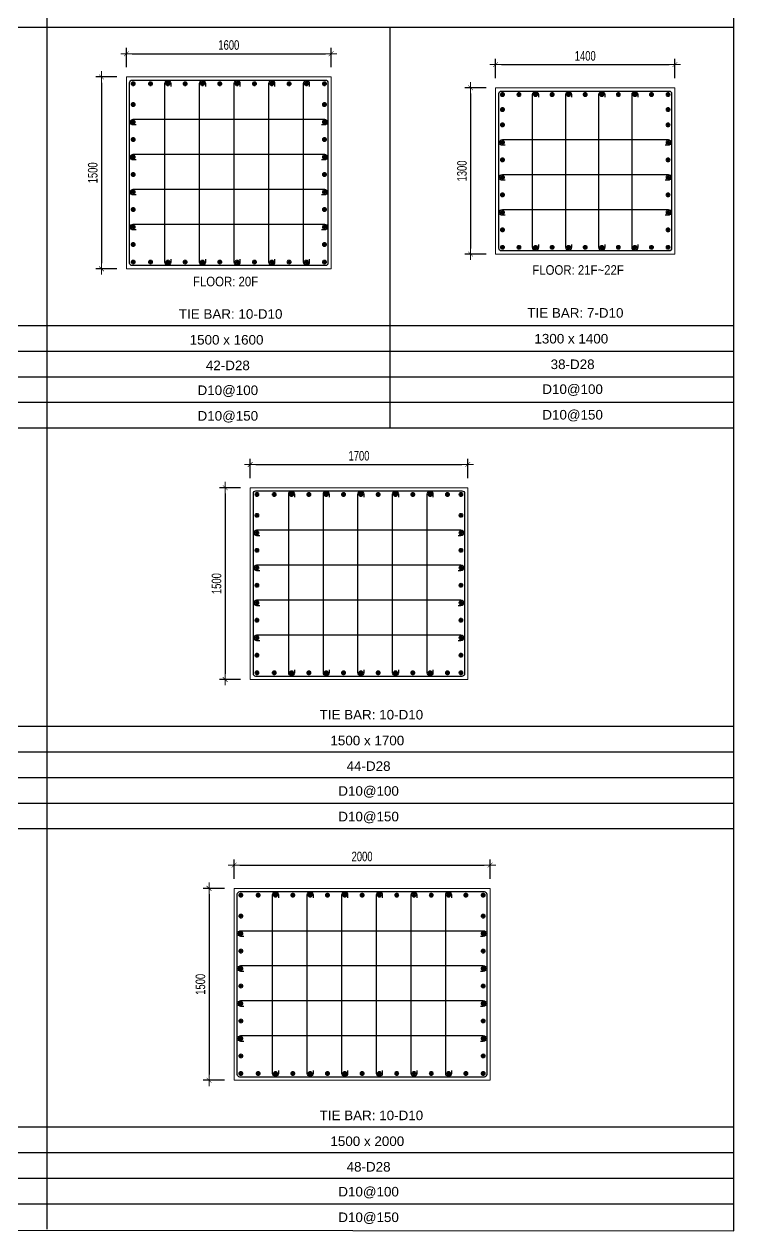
# Model space of a CAD drawing. Header units: millimetres. Extents: x 415878 to 795945, y 85573 to 378758.
# Drawn here: x 571148 to 576694, y 96874 to 106309 of the extents above; entities that cross this region are included whole.
import ezdxf
from ezdxf.enums import TextEntityAlignment as Align

# ---------------------------------------------------------------- set-up
doc = ezdxf.new("R2010")
doc.units = ezdxf.units.MM
doc.layers.get('Defpoints').update_dxf_attribs({"color": 151, "lineweight": 9})
for name, color, linetype in [('2', 2, 'Continuous'), ('A-ANNO-LEAD', 4, 'Continuous'), ('TIT1', 3, 'Continuous')]:
    doc.layers.add(name, color=color, linetype=linetype)
for name, color, linetype, lineweight in [('NDC_S_CONTINUOUS', 3, 'Continuous', 20), ('NDC_S_DIM', 1, 'Continuous', 15), ('NDC_S_REBAR', 4, 'Continuous', 35)]:
    doc.layers.add(name, color=color, linetype=linetype, lineweight=lineweight)
doc.styles.add('NDC_ARIAL', font='arial.ttf', dxfattribs={"width": 0.85})
doc.styles.add('NDC_DIM', font='', dxfattribs={"width": 0.75})
doc.styles.get('NDC_DIM').set_extended_font_data('Dotum')
doc.dimstyles.new('NDC_dim_30', dxfattribs={"dimscale": 30, "dimtxt": 2.5, "dimasz": 1.5, "dimexe": 1.5, "dimexo": 2.5, "dimgap": 1, "dimtad": 1, "dimdec": 0, "dimzin": 0, "dimdsep": 46, "dimtxsty": 'NDC_DIM', "dimblk": 'DIMMARK', "dimcen": 0.09, "dimdle": 1.2, "dimclrd": 1, "dimclre": 1, "dimclrt": 3, "dimadec": 0, "dimazin": 0, "dimtfac": 1, "dimtdec": 0, "dimtix": 1, "dimtofl": 0, "dimtmove": 0, "dimatfit": 3, "dimfxl": 8, "dimfxlon": 1, "dimtolj": 1, "dimtzin": 0, "dimarcsym": 0})

# ---------------------------------------------------------------- blocks, each defined once
blk = doc.blocks.new('DIMMARK')
at = {"layer": 'NDC_S_DIM', "color": 1}
blk.add_line((-1.5, 0), (1, 0), dxfattribs=at)
at = {"layer": 'NDC_S_DIM', "color": 2, "const_width": 0.1}
blk.add_lwpolyline([(-0.42, -0.42), (0.42, 0.42)], dxfattribs=at)
blk = doc.blocks.new('*D1040')
at = {"layer": 'Defpoints', "color": 0, "ltscale": 40, "transparency": 16777216}
for p in [(574788.8, 99733.5), (572788.8, 99551.9), (574788.8, 99551.9)]:
    blk.add_point(p, dxfattribs=at)
at = {"layer": 'NDC_S_DIM', "color": 1, "lineweight": -2, "ltscale": 40, "transparency": 16777216}
for p, q in [((572788.8, 99626.9), (572788.8, 99778.5)), ((572833.8, 99733.5), (574743.8, 99733.5)), ((574788.8, 99626.9), (574788.8, 99778.5))]:
    blk.add_line(p, q, dxfattribs=at)
at = {"layer": 'NDC_S_DIM', "color": 1, "lineweight": -2, "ltscale": 40, "transparency": 16777216, "xscale": 45, "yscale": 45, "zscale": 45, "rotation": 180}
blk.add_blockref('DIMMARK', (572788.8, 99733.5), dxfattribs=at)
at = {"layer": 'NDC_S_DIM', "color": 1, "lineweight": -2, "ltscale": 40, "transparency": 16777216, "xscale": 45, "yscale": 45, "zscale": 45}
blk.add_blockref('DIMMARK', (574788.8, 99733.5), dxfattribs=at)
at = {"layer": 'NDC_S_DIM', "color": 3, "ltscale": 40, "transparency": 16777216, "insert": (573788.8, 99801.1), "char_height": 75, "attachment_point": 5, "style": 'NDC_DIM'}
blk.add_mtext('\\A1;2000', dxfattribs=at)
blk = doc.blocks.new('*D1041')
at = {"layer": 'Defpoints', "color": 0, "ltscale": 40, "transparency": 16777216}
for p in [(572788.8, 99551.9), (572593.4, 98051.9), (572788.8, 98051.9)]:
    blk.add_point(p, dxfattribs=at)
at = {"layer": 'NDC_S_DIM', "color": 1, "lineweight": -2, "ltscale": 40, "transparency": 16777216}
for p, q in [((572713.8, 99551.9), (572548.4, 99551.9)), ((572593.4, 99506.9), (572593.4, 98096.9)), ((572713.8, 98051.9), (572548.4, 98051.9))]:
    blk.add_line(p, q, dxfattribs=at)
at = {"layer": 'NDC_S_DIM', "color": 1, "lineweight": -2, "ltscale": 40, "transparency": 16777216, "xscale": 45, "yscale": 45, "zscale": 45}
for p, rotation in [((572593.4, 99551.9), 90), ((572593.4, 98051.9), 270)]:
    blk.add_blockref('DIMMARK', p, dxfattribs=dict(at, rotation=rotation))
at = {"layer": 'NDC_S_DIM', "color": 3, "ltscale": 40, "transparency": 16777216, "insert": (572525.9, 98801.9), "char_height": 75, "attachment_point": 5, "rotation": 90, "style": 'NDC_DIM'}
blk.add_mtext('\\A1;1500', dxfattribs=at)
blk = doc.blocks.new('kata_block_THEP')
at = {"layer": 'NDC_S_REBAR', "color": 0}
for p, q in [((-0.5, 0), (0.5, 0)), ((-0.35, 0.35), (0.35, -0.35)), ((0.35, 0.35), (-0.35, -0.35)), ((0, 0.5), (0, -0.5))]:
    blk.add_line(p, q, dxfattribs=at)
at = {"layer": 'NDC_S_REBAR', "color": 0, "const_width": 0.0833}
blk.add_lwpolyline([(-0.5, 0, 1), (0.5, 0, 1), (-0.5, 0, 1)], format="xyb", dxfattribs=at)
blk = doc.blocks.new('*D1044')
at = {"layer": 'Defpoints', "color": 0, "ltscale": 40, "transparency": 16777216}
for p in [(574614.7, 102866.2), (572914.7, 102684.6), (574614.7, 102684.6)]:
    blk.add_point(p, dxfattribs=at)
at = {"layer": 'NDC_S_DIM', "color": 1, "lineweight": -2, "ltscale": 40, "transparency": 16777216}
for p, q in [((572914.7, 102759.6), (572914.7, 102911.2)), ((572959.7, 102866.2), (574569.7, 102866.2)), ((574614.7, 102759.6), (574614.7, 102911.2))]:
    blk.add_line(p, q, dxfattribs=at)
at = {"layer": 'NDC_S_DIM', "color": 1, "lineweight": -2, "ltscale": 40, "transparency": 16777216, "xscale": 45, "yscale": 45, "zscale": 45, "rotation": 180}
blk.add_blockref('DIMMARK', (572914.7, 102866.2), dxfattribs=at)
at = {"layer": 'NDC_S_DIM', "color": 1, "lineweight": -2, "ltscale": 40, "transparency": 16777216, "xscale": 45, "yscale": 45, "zscale": 45}
blk.add_blockref('DIMMARK', (574614.7, 102866.2), dxfattribs=at)
at = {"layer": 'NDC_S_DIM', "color": 3, "ltscale": 40, "transparency": 16777216, "insert": (573764.7, 102933.8), "char_height": 75, "attachment_point": 5, "style": 'NDC_DIM'}
blk.add_mtext('\\A1;1700', dxfattribs=at)
blk = doc.blocks.new('*D1045')
at = {"layer": 'Defpoints', "color": 0, "ltscale": 40, "transparency": 16777216}
for p in [(572914.7, 102684.6), (572719.3, 101184.6), (572914.7, 101184.6)]:
    blk.add_point(p, dxfattribs=at)
at = {"layer": 'NDC_S_DIM', "color": 1, "lineweight": -2, "ltscale": 40, "transparency": 16777216}
for p, q in [((572839.7, 102684.6), (572674.3, 102684.6)), ((572719.3, 102639.6), (572719.3, 101229.6)), ((572839.7, 101184.6), (572674.3, 101184.6))]:
    blk.add_line(p, q, dxfattribs=at)
at = {"layer": 'NDC_S_DIM', "color": 1, "lineweight": -2, "ltscale": 40, "transparency": 16777216, "xscale": 45, "yscale": 45, "zscale": 45}
for p, rotation in [((572719.3, 102684.6), 90), ((572719.3, 101184.6), 270)]:
    blk.add_blockref('DIMMARK', p, dxfattribs=dict(at, rotation=rotation))
at = {"layer": 'NDC_S_DIM', "color": 3, "ltscale": 40, "transparency": 16777216, "insert": (572651.8, 101934.6), "char_height": 75, "attachment_point": 5, "rotation": 90, "style": 'NDC_DIM'}
blk.add_mtext('\\A1;1500', dxfattribs=at)
blk = doc.blocks.new('*D1048')
at = {"layer": 'Defpoints', "color": 0, "ltscale": 40, "transparency": 16777216}
for p in [(573547.6, 106077.5), (571947.6, 105895.9), (573547.6, 105895.9)]:
    blk.add_point(p, dxfattribs=at)
at = {"layer": 'NDC_S_DIM', "color": 1, "lineweight": -2, "ltscale": 40, "transparency": 16777216}
for p, q in [((571947.6, 105970.9), (571947.6, 106122.5)), ((571992.6, 106077.5), (573502.6, 106077.5)), ((573547.6, 105970.9), (573547.6, 106122.5))]:
    blk.add_line(p, q, dxfattribs=at)
at = {"layer": 'NDC_S_DIM', "color": 1, "lineweight": -2, "ltscale": 40, "transparency": 16777216, "xscale": 45, "yscale": 45, "zscale": 45, "rotation": 180}
blk.add_blockref('DIMMARK', (571947.6, 106077.5), dxfattribs=at)
at = {"layer": 'NDC_S_DIM', "color": 1, "lineweight": -2, "ltscale": 40, "transparency": 16777216, "xscale": 45, "yscale": 45, "zscale": 45}
blk.add_blockref('DIMMARK', (573547.6, 106077.5), dxfattribs=at)
at = {"layer": 'NDC_S_DIM', "color": 3, "ltscale": 40, "transparency": 16777216, "insert": (572747.6, 106145), "char_height": 75, "attachment_point": 5, "style": 'NDC_DIM'}
blk.add_mtext('\\A1;1600', dxfattribs=at)
blk = doc.blocks.new('*D1049')
at = {"layer": 'Defpoints', "color": 0, "ltscale": 40, "transparency": 16777216}
for p in [(571947.6, 105895.9), (571752.2, 104395.9), (571947.6, 104395.9)]:
    blk.add_point(p, dxfattribs=at)
at = {"layer": 'NDC_S_DIM', "color": 1, "lineweight": -2, "ltscale": 40, "transparency": 16777216}
for p, q in [((571872.6, 105895.9), (571707.2, 105895.9)), ((571752.2, 105850.9), (571752.2, 104440.9)), ((571872.6, 104395.9), (571707.2, 104395.9))]:
    blk.add_line(p, q, dxfattribs=at)
at = {"layer": 'NDC_S_DIM', "color": 1, "lineweight": -2, "ltscale": 40, "transparency": 16777216, "xscale": 45, "yscale": 45, "zscale": 45}
for p, rotation in [((571752.2, 105895.9), 90), ((571752.2, 104395.9), 270)]:
    blk.add_blockref('DIMMARK', p, dxfattribs=dict(at, rotation=rotation))
at = {"layer": 'NDC_S_DIM', "color": 3, "ltscale": 40, "transparency": 16777216, "insert": (571684.7, 105145.9), "char_height": 75, "attachment_point": 5, "rotation": 90, "style": 'NDC_DIM'}
blk.add_mtext('\\A1;1500', dxfattribs=at)
blk = doc.blocks.new('*D1060')
at = {"layer": 'Defpoints', "color": 0, "ltscale": 40, "transparency": 16777216}
for p in [(576232.6, 105992.2), (574832.6, 105810.7), (576232.6, 105810.7)]:
    blk.add_point(p, dxfattribs=at)
at = {"layer": 'NDC_S_DIM', "color": 1, "lineweight": -2, "ltscale": 40, "transparency": 16777216}
for p, q in [((574832.6, 105885.7), (574832.6, 106037.2)), ((574877.6, 105992.2), (576187.6, 105992.2)), ((576232.6, 105885.7), (576232.6, 106037.2))]:
    blk.add_line(p, q, dxfattribs=at)
at = {"layer": 'NDC_S_DIM', "color": 1, "lineweight": -2, "ltscale": 40, "transparency": 16777216, "xscale": 45, "yscale": 45, "zscale": 45, "rotation": 180}
blk.add_blockref('DIMMARK', (574832.6, 105992.2), dxfattribs=at)
at = {"layer": 'NDC_S_DIM', "color": 1, "lineweight": -2, "ltscale": 40, "transparency": 16777216, "xscale": 45, "yscale": 45, "zscale": 45}
blk.add_blockref('DIMMARK', (576232.6, 105992.2), dxfattribs=at)
at = {"layer": 'NDC_S_DIM', "color": 3, "ltscale": 40, "transparency": 16777216, "insert": (575532.6, 106059.8), "char_height": 75, "attachment_point": 5, "style": 'NDC_DIM'}
blk.add_mtext('\\A1;1400', dxfattribs=at)
blk = doc.blocks.new('*D1061')
at = {"layer": 'Defpoints', "color": 0, "ltscale": 40, "transparency": 16777216}
for p in [(574832.6, 105810.7), (574637.3, 104510.7), (574832.6, 104510.7)]:
    blk.add_point(p, dxfattribs=at)
at = {"layer": 'NDC_S_DIM', "color": 1, "lineweight": -2, "ltscale": 40, "transparency": 16777216}
for p, q in [((574757.6, 105810.7), (574592.3, 105810.7)), ((574637.3, 105765.7), (574637.3, 104555.7)), ((574757.6, 104510.7), (574592.3, 104510.7))]:
    blk.add_line(p, q, dxfattribs=at)
at = {"layer": 'NDC_S_DIM', "color": 1, "lineweight": -2, "ltscale": 40, "transparency": 16777216, "xscale": 45, "yscale": 45, "zscale": 45}
for p, rotation in [((574637.3, 105810.7), 90), ((574637.3, 104510.7), 270)]:
    blk.add_blockref('DIMMARK', p, dxfattribs=dict(at, rotation=rotation))
at = {"layer": 'NDC_S_DIM', "color": 3, "ltscale": 40, "transparency": 16777216, "insert": (574569.7, 105160.7), "char_height": 75, "attachment_point": 5, "rotation": 90, "style": 'NDC_DIM'}
blk.add_mtext('\\A1;1300', dxfattribs=at)

msp = doc.modelspace()

# ---------------------------------------------------------------- linework, layer by layer
at = {"layer": '2', "lineweight": -2, "ltscale": 1000}
for points in [[(573522.6, 105850.9), (573522.6, 104440.9, -0.414214), (573502.6, 104420.9), (571992.6, 104420.9, -0.414214), (571972.6, 104440.9), (571972.6, 105850.9, -0.414214), (571992.6, 105870.9), (573502.6, 105870.9, -0.414214)], [(576207.6, 105765.7), (576207.6, 104555.7, -0.414214), (576187.6, 104535.7), (574877.6, 104535.7, -0.414214), (574857.6, 104555.7), (574857.6, 105765.7, -0.414214), (574877.6, 105785.7), (576187.6, 105785.7, -0.414214)], [(574589.7, 102639.6), (574589.7, 101229.6, -0.414214), (574569.7, 101209.6), (572959.7, 101209.6, -0.414214), (572939.7, 101229.6), (572939.7, 102639.6, -0.414214), (572959.7, 102659.6), (574569.7, 102659.6, -0.414214)], [(574763.8, 99506.9), (574763.8, 98096.9, -0.414214), (574743.8, 98076.9), (572833.8, 98076.9, -0.414214), (572813.8, 98096.9), (572813.8, 99506.9, -0.414214), (572833.8, 99526.9), (574743.8, 99526.9, -0.414214)]]:
    msp.add_lwpolyline(points, format="xyb", close=True, dxfattribs=at)
at = {"layer": '2'}
for points in [[(572293.7, 104471), (572293.7, 104448.9, -1), (572248.7, 104448.9), (572248.7, 105844.4, -1), (572293.7, 105844.4), (572293.7, 105822.3)], [(572564.2, 104471), (572564.2, 104448.9, -1), (572519.2, 104448.9), (572519.2, 105844.4, -1), (572564.2, 105844.4), (572564.2, 105822.3)], [(572834.8, 104471), (572834.8, 104448.9, -1), (572789.8, 104448.9), (572789.8, 105844.4, -1), (572834.8, 105844.4), (572834.8, 105822.3)], [(573105.4, 104471), (573105.4, 104448.9, -1), (573060.4, 104448.9), (573060.4, 105844.4, -1), (573105.4, 105844.4), (573105.4, 105822.3)], [(573376, 104471), (573376, 104448.9, -1), (573330.9, 104448.9), (573330.9, 105844.4, -1), (573376, 105844.4), (573376, 105822.3)], [(575167, 104585.8), (575167, 104563.7, -1), (575121.9, 104563.7), (575121.9, 105759.1, -1), (575167, 105759.1), (575167, 105737)], [(575425.8, 104585.8), (575425.8, 104563.7, -1), (575380.7, 104563.7), (575380.7, 105759.1, -1), (575425.8, 105759.1), (575425.8, 105737)], [(575684.6, 104585.8), (575684.6, 104563.7, -1), (575639.5, 104563.7), (575639.5, 105759.1, -1), (575684.6, 105759.1), (575684.6, 105737)], [(575943.4, 104585.8), (575943.4, 104563.7, -1), (575898.3, 104563.7), (575898.3, 105759.1, -1), (575943.4, 105759.1), (575943.4, 105737)], [(572022.7, 105520.4), (572000.6, 105520.4, -1), (572000.6, 105565.4), (573494.6, 105565.4, -1), (573494.6, 105520.4), (573472.4, 105520.4)], [(574907.8, 105361.6), (574885.6, 105361.6, -1), (574885.6, 105406.7), (576179.6, 105406.7, -1), (576179.6, 105361.6), (576157.5, 105361.6)], [(572022.7, 105246.9), (572000.6, 105246.9, -1), (572000.6, 105291.9), (573494.6, 105291.9, -1), (573494.6, 105246.9), (573472.4, 105246.9)], [(574907.8, 105088.1), (574885.6, 105088.1, -1), (574885.6, 105133.2), (576179.6, 105133.2, -1), (576179.6, 105088.1), (576157.5, 105088.1)], [(572022.7, 104973.4), (572000.6, 104973.4, -1), (572000.6, 105018.4), (573494.6, 105018.4, -1), (573494.6, 104973.4), (573472.4, 104973.4)], [(574907.8, 104814.6), (574885.6, 104814.6, -1), (574885.6, 104859.7), (576179.6, 104859.7, -1), (576179.6, 104814.6), (576157.5, 104814.6)], [(572022.7, 104699.9), (572000.6, 104699.9, -1), (572000.6, 104744.9), (573494.6, 104744.9, -1), (573494.6, 104699.9), (573472.4, 104699.9)], [(573260.8, 101259.8), (573260.8, 101237.6, -1), (573215.8, 101237.6), (573215.8, 102633.1, -1), (573260.8, 102633.1), (573260.8, 102611)], [(573531.4, 101259.8), (573531.4, 101237.6, -1), (573486.3, 101237.6), (573486.3, 102633.1, -1), (573531.4, 102633.1), (573531.4, 102611)], [(573801.9, 101259.8), (573801.9, 101237.6, -1), (573756.9, 101237.6), (573756.9, 102633.1, -1), (573801.9, 102633.1), (573801.9, 102611)], [(574072.5, 101259.8), (574072.5, 101237.6, -1), (574027.5, 101237.6), (574027.5, 102633.1, -1), (574072.5, 102633.1), (574072.5, 102611)], [(574343.1, 101259.8), (574343.1, 101237.6, -1), (574298, 101237.6), (574298, 102633.1, -1), (574343.1, 102633.1), (574343.1, 102611)], [(572989.8, 102309.1), (572967.7, 102309.1, -1), (572967.7, 102354.1), (574561.7, 102354.1, -1), (574561.7, 102309.1), (574539.6, 102309.1)], [(572989.8, 102035.6), (572967.7, 102035.6, -1), (572967.7, 102080.6), (574561.7, 102080.6, -1), (574561.7, 102035.6), (574539.6, 102035.6)], [(572989.8, 101762.1), (572967.7, 101762.1, -1), (572967.7, 101807.1), (574561.7, 101807.1, -1), (574561.7, 101762.1), (574539.6, 101762.1)], [(572989.8, 101488.6), (572967.7, 101488.6, -1), (572967.7, 101533.6), (574561.7, 101533.6, -1), (574561.7, 101488.6), (574539.6, 101488.6)], [(573134.9, 98127.1), (573134.9, 98104.9, -1), (573089.9, 98104.9), (573089.9, 99500.4, -1), (573134.9, 99500.4), (573134.9, 99478.3)], [(573405.5, 98127.1), (573405.5, 98104.9, -1), (573360.4, 98104.9), (573360.4, 99500.4, -1), (573405.5, 99500.4), (573405.5, 99478.3)], [(573676, 98127.1), (573676, 98104.9, -1), (573631, 98104.9), (573631, 99500.4, -1), (573676, 99500.4), (573676, 99478.3)], [(573946.6, 98127.1), (573946.6, 98104.9, -1), (573901.6, 98104.9), (573901.6, 99500.4, -1), (573946.6, 99500.4), (573946.6, 99478.3)], [(574217.2, 98127.1), (574217.2, 98104.9, -1), (574172.1, 98104.9), (574172.1, 99500.4, -1), (574217.2, 99500.4), (574217.2, 99478.3)], [(574487.7, 98127.1), (574487.7, 98104.9, -1), (574442.7, 98104.9), (574442.7, 99500.4, -1), (574487.7, 99500.4), (574487.7, 99478.3)], [(572863.9, 99176.4), (572841.8, 99176.4, -1), (572841.8, 99221.4), (574735.8, 99221.4, -1), (574735.8, 99176.4), (574713.7, 99176.4)], [(572863.9, 98902.9), (572841.8, 98902.9, -1), (572841.8, 98947.9), (574735.8, 98947.9, -1), (574735.8, 98902.9), (574713.7, 98902.9)], [(572863.9, 98629.4), (572841.8, 98629.4, -1), (572841.8, 98674.4), (574735.8, 98674.4, -1), (574735.8, 98629.4), (574713.7, 98629.4)], [(572863.9, 98355.9), (572841.8, 98355.9, -1), (572841.8, 98400.9), (574735.8, 98400.9, -1), (574735.8, 98355.9), (574713.7, 98355.9)]]:
    msp.add_lwpolyline(points, format="xyb", dxfattribs=at)
at = {"layer": 'A-ANNO-LEAD'}
msp.add_lwpolyline([(561804.6, 96887.6), (576694, 96874.5), (576694, 113494.5), (561804.6, 113507.6)], close=True, dxfattribs=at)
at = {"layer": 'NDC_S_CONTINUOUS', "ltscale": 70}
for points in [[(573547.6, 105895.9), (573547.6, 104395.9), (571947.6, 104395.9), (571947.6, 105895.9), (573547.6, 105895.9)], [(576232.6, 105810.7), (576232.6, 104510.7), (574832.6, 104510.7), (574832.6, 105810.7), (576232.6, 105810.7)], [(574614.7, 102684.6), (574614.7, 101184.6), (572914.7, 101184.6), (572914.7, 102684.6), (574614.7, 102684.6)], [(574788.8, 99551.9), (574788.8, 98051.9), (572788.8, 98051.9), (572788.8, 99551.9), (574788.8, 99551.9)]]:
    msp.add_lwpolyline(points, dxfattribs=at)
at = {"layer": 'TIT1'}
for p, q in [((571324.9, 112787.6), (571324.9, 96887.6)), ((576694, 106282.2), (561804.6, 106282.2)), ((576694, 103149.5), (561804.6, 103149.5)), ((576694, 100016.8), (561804.6, 100016.8))]:
    msp.add_line(p, q, dxfattribs=at)
at = {"layer": 'TIT1', "color": 8}
for p, q in [((574007.8, 103149.5), (574007.8, 106282.2)), ((576694, 103949.5), (562432.5, 103949.5)), ((576694, 103749.5), (562432.5, 103749.5)), ((576694, 103549.5), (562432.5, 103549.5)), ((576694, 103349.5), (562861.7, 103349.5)), ((576694, 100816.8), (562432.5, 100816.8)), ((576694, 100616.8), (562432.5, 100616.8)), ((576694, 100416.8), (562432.5, 100416.8)), ((576694, 100216.8), (562861.7, 100216.8)), ((576694, 97684.1), (562432.5, 97684.1)), ((576694, 97484.1), (562432.5, 97484.1)), ((576694, 97284.1), (562432.5, 97284.1)), ((576694, 97084.1), (562861.7, 97084.1))]:
    msp.add_line(p, q, dxfattribs=at)

# ---------------------------------------------------------------- block references
at = {"layer": '2', "yscale": 36, "zscale": 36}
for p, xscale, rotation in [((572000.6, 105842.9), -36, 90), ((572135.9, 105842.9), -36, 90), ((572271.2, 105842.9), -36, 90), ((572406.4, 105842.9), -36, 90), ((572541.7, 105842.9), -36, 90), ((572677, 105842.9), -36, 90), ((572812.3, 105842.9), -36, 90), ((572947.6, 105842.9), -36, 90), ((573082.9, 105842.9), -36, 90), ((573218.2, 105842.9), -36, 90), ((573353.4, 105842.9), -36, 90), ((573494.6, 105842.9), 36, 270), ((574885.6, 105757.7), -36, 90), ((575015, 105757.7), -36, 90), ((575144.4, 105757.7), -36, 90), ((575273.8, 105757.7), -36, 90), ((575403.2, 105757.7), -36, 90), ((575532.6, 105757.7), -36, 90), ((575662, 105757.7), -36, 90), ((575791.4, 105757.7), -36, 90), ((575920.8, 105757.7), -36, 90), ((576050.2, 105757.7), -36, 90), ((576179.6, 105757.7), 36, 270), ((572000.6, 105679.7), -36, 90), ((573494.6, 105679.7), 36, 270), ((574885.6, 105640.5), -36, 90), ((576179.6, 105640.5), 36, 270), ((572000.6, 105542.9), -36, 90), ((573494.6, 105542.9), 36, 270), ((574885.6, 105520.9), -36, 90), ((576179.6, 105520.9), 36, 270), ((572000.6, 105406.2), -36, 90), ((573494.6, 105406.2), 36, 270), ((574885.6, 105384.2), -36, 90), ((576179.6, 105384.2), 36, 270), ((572000.6, 105269.4), -36, 90), ((573494.6, 105269.4), 36, 270), ((574885.6, 105247.4), -36, 90), ((576179.6, 105247.4), 36, 270), ((572000.6, 105132.7), -36, 90), ((573494.6, 105132.7), 36, 270), ((574885.6, 105110.7), -36, 90), ((576179.6, 105110.7), 36, 270), ((572000.6, 104995.9), -36, 90), ((573494.6, 104995.9), 36, 270), ((574885.6, 104973.9), -36, 90), ((576179.6, 104973.9), 36, 270), ((572000.6, 104859.2), -36, 90), ((573494.6, 104859.2), 36, 270), ((574885.6, 104837.2), -36, 90), ((576179.6, 104837.2), 36, 270), ((572000.6, 104722.4), -36, 90), ((573494.6, 104722.4), 36, 270), ((574885.6, 104700.4), -36, 90), ((576179.6, 104700.4), 36, 270), ((572000.6, 104585.7), -36, 90), ((573494.6, 104585.7), 36, 270), ((574885.6, 104563.7), 36, 90), ((575015, 104563.7), 36, 90), ((575144.4, 104563.7), 36, 90), ((575273.8, 104563.7), 36, 90), ((575403.2, 104563.7), 36, 90), ((575532.6, 104563.7), 36, 90), ((575662, 104563.7), 36, 90), ((575791.4, 104563.7), 36, 90), ((575920.8, 104563.7), 36, 90), ((576050.2, 104563.7), 36, 90), ((576179.6, 104563.7), -36, 270), ((572000.6, 104448.9), 36, 90), ((572135.9, 104448.9), 36, 90), ((572271.2, 104448.9), 36, 90), ((572406.4, 104448.9), 36, 90), ((572541.7, 104448.9), 36, 90), ((572677, 104448.9), 36, 90), ((572812.3, 104448.9), 36, 90), ((572947.6, 104448.9), 36, 90), ((573082.9, 104448.9), 36, 90), ((573218.2, 104448.9), 36, 90), ((573353.4, 104448.9), 36, 90), ((573494.6, 104448.9), -36, 270), ((572967.7, 102631.6), -36, 90), ((573103, 102631.6), -36, 90), ((573238.3, 102631.6), -36, 90), ((573373.6, 102631.6), -36, 90), ((573508.8, 102631.6), -36, 90), ((573644.1, 102631.6), -36, 90), ((573779.4, 102631.6), -36, 90), ((573914.7, 102631.6), -36, 90), ((574050, 102631.6), -36, 90), ((574185.3, 102631.6), -36, 90), ((574320.6, 102631.6), -36, 90), ((574455.8, 102631.6), -36, 90), ((574561.7, 102631.6), 36, 270), ((572967.7, 102468.4), -36, 90), ((574561.7, 102468.4), 36, 270), ((572967.7, 102331.6), -36, 90), ((574561.7, 102331.6), 36, 270), ((572967.7, 102194.9), -36, 90), ((574561.7, 102194.9), 36, 270), ((572967.7, 102058.1), -36, 90), ((574561.7, 102058.1), 36, 270), ((572967.7, 101921.4), -36, 90), ((574561.7, 101921.4), 36, 270), ((572967.7, 101784.6), -36, 90), ((574561.7, 101784.6), 36, 270), ((572967.7, 101647.9), -36, 90), ((574561.7, 101647.9), 36, 270), ((572967.7, 101511.1), -36, 90), ((574561.7, 101511.1), 36, 270), ((572967.7, 101374.4), -36, 90), ((574561.7, 101374.4), 36, 270), ((572967.7, 101237.6), 36, 90), ((573103, 101237.6), 36, 90), ((573238.3, 101237.6), 36, 90), ((573373.6, 101237.6), 36, 90), ((573508.8, 101237.6), 36, 90), ((573644.1, 101237.6), 36, 90), ((573779.4, 101237.6), 36, 90), ((573914.7, 101237.6), 36, 90), ((574050, 101237.6), 36, 90), ((574185.3, 101237.6), 36, 90), ((574320.6, 101237.6), 36, 90), ((574455.8, 101237.6), 36, 90), ((574561.7, 101237.6), -36, 270), ((572841.8, 99498.9), -36, 90), ((572977.1, 99498.9), -36, 90), ((573112.4, 99498.9), -36, 90), ((573247.7, 99498.9), -36, 90), ((573382.9, 99498.9), -36, 90), ((573518.2, 99498.9), -36, 90), ((573653.5, 99498.9), -36, 90), ((573788.8, 99498.9), -36, 90), ((573924.1, 99498.9), -36, 90), ((574059.4, 99498.9), -36, 90), ((574194.7, 99498.9), -36, 90), ((574329.9, 99498.9), -36, 90), ((574465.2, 99498.9), -36, 90), ((574600.5, 99498.9), -36, 90), ((574735.8, 99498.9), 36, 270), ((572841.8, 99335.7), -36, 90), ((574735.8, 99335.7), 36, 270), ((572841.8, 99198.9), -36, 90), ((574735.8, 99198.9), 36, 270), ((572841.8, 99062.2), -36, 90), ((574735.8, 99062.2), 36, 270), ((572841.8, 98925.4), -36, 90), ((574735.8, 98925.4), 36, 270), ((572841.8, 98788.7), -36, 90), ((574735.8, 98788.7), 36, 270), ((572841.8, 98651.9), -36, 90), ((574735.8, 98651.9), 36, 270), ((572841.8, 98515.2), -36, 90), ((574735.8, 98515.2), 36, 270), ((572841.8, 98378.4), -36, 90), ((574735.8, 98378.4), 36, 270), ((572841.8, 98241.7), -36, 90), ((574735.8, 98241.7), 36, 270), ((572841.8, 98104.9), 36, 90), ((572977.1, 98104.9), 36, 90), ((573112.4, 98104.9), 36, 90), ((573247.7, 98104.9), 36, 90), ((573382.9, 98104.9), 36, 90), ((573518.2, 98104.9), 36, 90), ((573653.5, 98104.9), 36, 90), ((573788.8, 98104.9), 36, 90), ((573924.1, 98104.9), 36, 90), ((574059.4, 98104.9), 36, 90), ((574194.7, 98104.9), 36, 90), ((574329.9, 98104.9), 36, 90), ((574465.2, 98104.9), 36, 90), ((574600.5, 98104.9), 36, 90), ((574735.8, 98104.9), -36, 270)]:
    msp.add_blockref('kata_block_THEP', p, dxfattribs=dict(at, xscale=xscale, rotation=rotation))

# ---------------------------------------------------------------- texts
at = {"layer": 'TIT1', "style": 'NDC_ARIAL', "width": 0.85}
for s, p in [('FLOOR: 21F~22F', (575476.6, 104386.7)), ('FLOOR: 20F', (572722.2, 104296.6))]:
    msp.add_text(s, height=75, dxfattribs=at).set_placement(p, align=Align.MIDDLE)
at = {"layer": 'TIT1', "style": 'NDC_ARIAL'}
for s, p in [('TIE BAR: 10-D10', (572761.8, 104042.6)), ('TIE BAR: 7-D10', (575455.8, 104051.2)), ('1500 x 1600', (572730, 103840.7)), ('1300 x 1400', (575424, 103849.3)), ('38-D28', (575434.1, 103649.3)), ('42-D28', (572740, 103640.7)), ('D10@100', (575434.1, 103449.3)), ('D10@100', (572740, 103440.7)), ('D10@150', (572740, 103240.7)), ('D10@150', (575434.1, 103249.3)), ('TIE BAR: 10-D10', (573861.6, 100909.9)), ('1500 x 1700', (573829.8, 100708)), ('44-D28', (573839.8, 100508)), ('D10@100', (573839.8, 100308)), ('D10@150', (573839.8, 100108)), ('TIE BAR: 10-D10', (573861.6, 97777.2)), ('1500 x 2000', (573829.8, 97575.3)), ('48-D28', (573839.8, 97375.3)), ('D10@100', (573839.8, 97175.3)), ('D10@150', (573839.8, 96975.3))]:
    msp.add_text(s, height=75, dxfattribs=at).set_placement(p, align=Align.MIDDLE)

# ---------------------------------------------------------------- dimensions: what is measured, and where the dimension line sits
at = {"layer": 'NDC_S_DIM', "ltscale": 40}
for base, p1, p2, picture, middle in [((573547.6, 106077.5), (571947.6, 105895.9), (573547.6, 105895.9), '*D1048', (572747.6, 106145)), ((576232.6, 105992.2), (574832.6, 105810.7), (576232.6, 105810.7), '*D1060', (575532.6, 106059.8)), ((574614.7, 102866.2), (572914.7, 102684.6), (574614.7, 102684.6), '*D1044', (573764.7, 102933.8)), ((574788.8, 99733.5), (572788.8, 99551.9), (574788.8, 99551.9), '*D1040', (573788.8, 99801.1))]:
    dim = msp.add_linear_dim(base=base, p1=p1, p2=p2, dimstyle='NDC_dim_30', dxfattribs=at)
    dim.commit()
    dim.dimension.update_dxf_attribs({"geometry": picture, "text_midpoint": middle})
for base, p1, p2, picture, middle in [((571752.2, 104395.9), (571947.6, 105895.9), (571947.6, 104395.9), '*D1049', (571684.7, 105145.9)), ((574637.3, 104510.7), (574832.6, 105810.7), (574832.6, 104510.7), '*D1061', (574569.7, 105160.7)), ((572719.3, 101184.6), (572914.7, 102684.6), (572914.7, 101184.6), '*D1045', (572651.8, 101934.6)), ((572593.4, 98051.9), (572788.8, 99551.9), (572788.8, 98051.9), '*D1041', (572525.9, 98801.9))]:
    dim = msp.add_linear_dim(base=base, p1=p1, p2=p2, angle=90, dimstyle='NDC_dim_30', dxfattribs=at)
    dim.commit()
    dim.dimension.update_dxf_attribs({"geometry": picture, "text_midpoint": middle})

doc.saveas('drawing.dxf')
